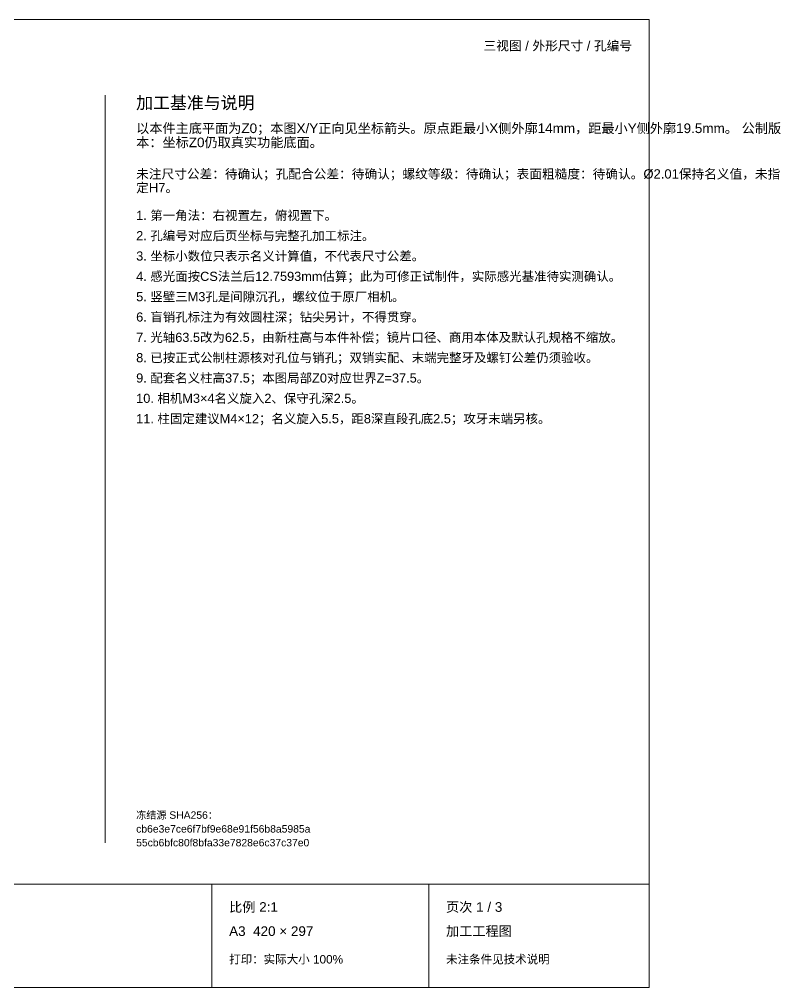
# Paper-space layout '01_三视图' of a CAD drawing. Header units: millimetres. Extents: x 8 to 450, y 8 to 289.
# Drawn here: x 229.1 to 450.2, y 8 to 289 of the extents above; entities that cross this region are included whole.
import ezdxf
from ezdxf.enums import TextEntityAlignment as Align

# ---------------------------------------------------------------- set-up
doc = ezdxf.new("R2010")
doc.units = ezdxf.units.MM
doc.layers.add('ANNOTATIONS', color=7, linetype='CONTINUOUS', lineweight=18)
doc.styles.add('CJK', font='Arial Unicode.ttf')

psp = doc.layouts.new('01_三视图')

# ---------------------------------------------------------------- linework, layer by layer
at = {"layer": 'ANNOTATIONS'}
for p, q in [((412, 289), (8, 289)), ((412, 8), (412, 289)), ((254, 50), (254, 267)), ((8, 38), (412, 38)), ((285, 8), (285, 38)), ((348, 8), (348, 38)), ((8, 8), (412, 8))]:
    psp.add_line(p, q, dxfattribs=at)

# ---------------------------------------------------------------- texts
at = {"layer": 'ANNOTATIONS', "style": 'CJK'}
psp.add_text('三视图 / 外形尺寸 / 孔编号', height=2.7, dxfattribs=at).set_placement((407, 280), align=Align.RIGHT)
for s, height, p in [('加工基准与说明', 3.6, (263, 263)), ('以本件主底平面为Z0；本图X/Y正向见坐标箭头。原点距最小X侧外廓14mm，距最小Y侧外廓19.5mm。 公制版', 2.8, (263, 256)), ('本：坐标Z0仍取真实功能底面。', 2.8, (263, 251.9)), ('未注尺寸公差：待确认；孔配合公差：待确认；螺纹等级：待确认；表面粗糙度：待确认。Ø2.01保持名义值，未指', 2.7, (263, 242.8)), ('定H7。', 2.7, (263, 238.8)), ('1. 第一角法：右视置左，俯视置下。', 2.65, (263, 230.8)), ('2. 孔编号对应后页坐标与完整孔加工标注。', 2.65, (263, 224.9)), ('3. 坐标小数位只表示名义计算值，不代表尺寸公差。', 2.65, (263, 219)), ('4. 感光面按CS法兰后12.7593mm估算；此为可修正试制件，实际感光基准待实测确认。', 2.65, (263, 213.1)), ('5. 竖壁三M3孔是间隙沉孔，螺纹位于原厂相机。', 2.65, (263, 207.2)), ('6. 盲销孔标注为有效圆柱深；钻尖另计，不得贯穿。', 2.65, (263, 201.3)), ('7. 光轴63.5改为62.5，由新柱高与本件补偿；镜片口径、商用本体及默认孔规格不缩放。', 2.65, (263, 195.4)), ('8. 已按正式公制柱源核对孔位与销孔；双销实配、末端完整牙及螺钉公差仍须验收。', 2.65, (263, 189.5)), ('9. 配套名义柱高37.5；本图局部Z0对应世界Z=37.5。', 2.65, (263, 183.6)), ('10. 相机M3×4名义旋入2、保守孔深2.5。', 2.65, (263, 177.7)), ('11. 柱固定建议M4×12；名义旋入5.5，距8深直段孔底2.5；攻牙末端另核。', 2.65, (263, 171.8)), ('冻结源 SHA256：', 2.15, (263, 57)), ('cb6e3e7ce6f7bf9e68e91f56b8a5985a', 2.15, (263, 53)), ('55cb6bfc80f8bfa33e7828e6c37c37e0', 2.15, (263, 49)), ('比例 2:1', 2.8, (290, 30)), ('页次 1 / 3', 2.8, (353, 30)), ('A3  420 × 297', 2.8, (290, 23)), ('加工工程图', 2.8, (353, 23)), ('打印：实际大小 100%', 2.45, (290, 15)), ('未注条件见技术说明', 2.45, (353, 15))]:
    psp.add_text(s, height=height, dxfattribs=at).set_placement(p)

doc.saveas('drawing.dxf')
